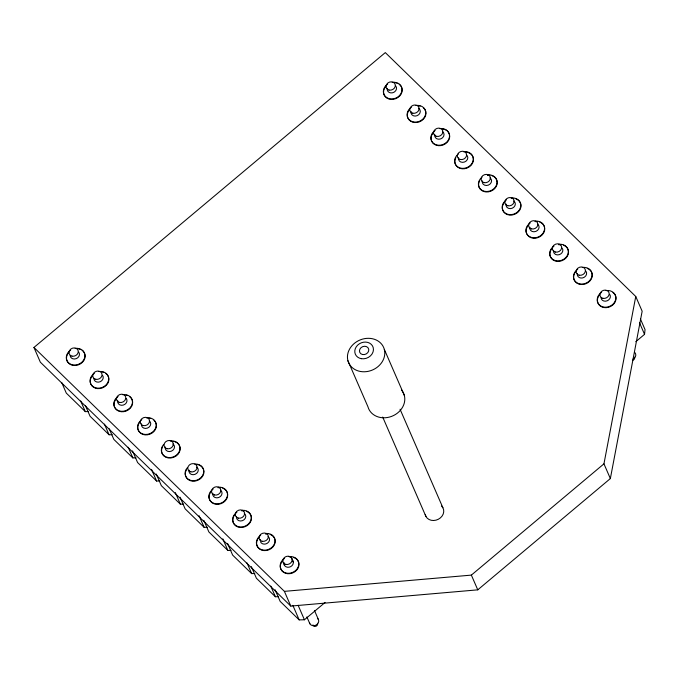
<?xml version="1.0" encoding="UTF-8"?>
<svg xmlns="http://www.w3.org/2000/svg" width="679" height="679" viewBox="0 0 679 679"><rect width="100%" height="100%" fill="white"/><g stroke="black" fill="none" stroke-linecap="round" stroke-linejoin="round"><path stroke-width="1.02" d="M635.799 341.69L644.541 334.348L645.05 329.621L640.416 318.96M610.353 478.576L603.954 463.842L635.756 296.494L385.307 52.597L33.95 347.461L40.35 362.187L290.799 606.084L477.77 589.839L610.353 478.576L642.156 311.228L635.756 296.494M275.105 589.745L280.155 601.373L299.167 619.885L304.43 619.783L325.097 602.434M33.95 347.461L284.399 591.358L471.362 575.113L603.954 463.842M61.67 382.455L66.304 393.116L85.316 411.627L88.465 411.559M85.435 405.592L90.069 416.252L109.073 434.764L112.23 434.704M109.192 428.738L113.826 439.389L132.838 457.901L135.995 457.841M132.532 450.907L137.591 462.535L156.594 481.046L159.752 480.978M156.297 474.044L161.347 485.672L180.359 504.183L183.517 504.124M180.054 497.189L185.112 508.809L204.124 527.328L207.273 527.26M203.819 520.326L208.877 531.954L227.881 550.465L231.038 550.406M227.584 543.463L232.634 555.091L251.646 573.602L254.803 573.543M251.34 566.609L256.399 578.236L275.402 596.748L278.56 596.68M639.491 322.72L644.541 334.348M384.314 349.362A19.105 16.254 -23.5 0 1 360.685 371.523A19.105 16.254 -23.5 0 1 353.36 344.253A19.105 16.254 -23.5 0 1 384.314 349.362L404.328 395.382M400.058 409.233L442.895 507.739M471.362 575.113L477.77 589.839M382.701 417.059L425.954 516.532M347.928 360.736L367.942 406.755A19.105 16.254 -23.5 0 0 393.608 415.514A19.105 16.254 -23.5 0 0 401.603 390.128M291.715 558.172L293.404 562.059M314.53 610.633L318.332 619.375M283.219 562.518L284.484 565.429M306.874 616.922L309.836 623.721M298.106 605.244L304.43 619.783M292.853 605.354L299.167 619.885M284.399 591.358L290.799 606.084M270.768 586.087L275.402 596.748M247.012 562.95L251.646 573.602M222.831 538.837L227.881 550.465M199.066 515.701L204.124 527.328M175.301 492.555L180.359 504.183M151.544 469.418L156.594 481.046M128.204 447.249L132.838 457.901M104.439 424.103L109.073 434.764M80.682 400.966L85.316 411.627M441.588 506.05A9.548 8.123 -23.5 0 1 438.354 519.257A9.548 8.123 -23.5 0 1 425.224 514.538M289.016 556.687A9.548 8.123 -23.5 0 1 298.387 566.456A9.548 8.123 -23.5 0 1 283.814 572.151A9.548 8.123 -23.5 0 1 284.408 558.486M292.59 560.43A4.778 4.066 -23.5 0 1 290.663 566.642A4.778 4.066 -23.5 0 1 284.221 564.835M284 563.791A4.778 4.066 -23.5 0 1 284.102 562.696M293.939 557.552A9.548 8.123 -23.5 0 1 297.971 568.323A9.548 8.123 -23.5 0 1 285.392 573.237A9.548 8.123 -23.5 0 1 281.361 562.475M281.768 561.805A9.548 8.123 -23.5 0 1 282.753 560.54M290.026 557.052A9.548 8.123 -23.5 0 1 291.647 557.069M266.066 533.456A9.548 8.123 -23.5 0 1 274.452 543.786A9.548 8.123 -23.5 0 1 259.845 548.887A9.548 8.123 -23.5 0 1 260.651 535.341M268.044 536.546A4.778 4.066 -23.5 0 1 267.433 543.183A4.778 4.066 -23.5 0 1 260.456 541.698M260.244 540.654A4.778 4.066 -23.5 0 1 260.337 539.559M270.174 534.415A9.548 8.123 -23.5 0 1 274.206 545.178A9.548 8.123 -23.5 0 1 261.636 550.1A9.548 8.123 -23.5 0 1 257.604 539.33M258.003 538.659A9.548 8.123 -23.5 0 1 258.988 537.403M265.455 534.008A9.548 8.123 -23.5 0 1 267.882 533.923M242.301 510.311A9.548 8.123 -23.5 0 1 250.687 520.649A9.548 8.123 -23.5 0 1 236.08 525.741A9.548 8.123 -23.5 0 1 236.886 512.204M244.279 513.409A4.778 4.066 -23.5 0 1 242.573 520.623A4.778 4.066 -23.5 0 1 236.581 516.422M246.418 511.279A9.548 8.123 -23.5 0 1 250.449 522.041A9.548 8.123 -23.5 0 1 237.871 526.955A9.548 8.123 -23.5 0 1 233.839 516.193M234.238 515.522A9.548 8.123 -23.5 0 1 235.231 514.266M241.69 510.863A9.548 8.123 -23.5 0 1 244.117 510.786M218.545 487.174A9.548 8.123 -23.5 0 1 226.93 497.512A9.548 8.123 -23.5 0 1 212.323 502.604A9.548 8.123 -23.5 0 1 213.13 489.067M220.522 490.263A4.778 4.066 -23.5 0 1 218.808 497.478A4.778 4.066 -23.5 0 1 212.816 493.277M222.653 488.133A9.548 8.123 -23.5 0 1 226.684 498.904A9.548 8.123 -23.5 0 1 214.114 503.818A9.548 8.123 -23.5 0 1 210.074 493.056M210.482 492.385A9.548 8.123 -23.5 0 1 211.466 491.121M217.925 487.726A9.548 8.123 -23.5 0 1 220.361 487.649M194.78 464.037A9.548 8.123 -23.5 0 1 203.42 473.653A9.548 8.123 -23.5 0 1 189.908 480.129A9.548 8.123 -23.5 0 1 187.506 467.525M196.757 467.127A4.778 4.066 -23.5 0 1 195.043 474.341A4.778 4.066 -23.5 0 1 189.059 470.14M198.896 464.996A9.548 8.123 -23.5 0 1 202.928 475.758A9.548 8.123 -23.5 0 1 190.349 480.681A9.548 8.123 -23.5 0 1 186.318 469.91M196.596 464.504A9.548 8.123 -23.5 0 1 198.158 464.767M170.208 440.985A9.548 8.123 -23.5 0 1 179.782 450.033A9.548 8.123 -23.5 0 1 166.389 457.077A9.548 8.123 -23.5 0 1 163.741 444.38M172.992 443.99A4.778 4.066 -23.5 0 1 171.286 451.204A4.778 4.066 -23.5 0 1 165.294 446.994M177.711 443.328A9.548 8.123 -23.5 0 1 177.957 454.353A9.548 8.123 -23.5 0 1 165.651 457.145A9.548 8.123 -23.5 0 1 162.553 446.774M172.839 441.367A9.548 8.123 -23.5 0 1 174.393 441.63M175.131 441.859A9.548 8.123 -23.5 0 1 177.134 442.878M146.443 417.84A9.548 8.123 -23.5 0 1 155.814 427.617A9.548 8.123 -23.5 0 1 141.249 433.312A9.548 8.123 -23.5 0 1 141.843 419.647M149.236 420.844A4.778 4.066 -23.5 0 1 147.521 428.059A4.778 4.066 -23.5 0 1 141.529 423.857M153.946 420.191A9.548 8.123 -23.5 0 1 153.827 431.606A9.548 8.123 -23.5 0 1 141.028 433.516A9.548 8.123 -23.5 0 1 139.662 422.313M149.074 418.23A9.548 8.123 -23.5 0 1 150.628 418.493M122.678 394.703A9.548 8.123 -23.5 0 1 132.057 404.472A9.548 8.123 -23.5 0 1 117.484 410.167A9.548 8.123 -23.5 0 1 118.078 396.502M126.26 398.454A4.778 4.066 -23.5 0 1 123.171 405.117A4.778 4.066 -23.5 0 1 117.773 400.72M129.613 396.604A9.548 8.123 -23.5 0 1 130.249 408.274A9.548 8.123 -23.5 0 1 117.06 410.235A9.548 8.123 -23.5 0 1 116.423 398.565M126.099 395.186A9.548 8.123 -23.5 0 1 127.61 395.577M98.922 371.566A9.548 8.123 -23.5 0 1 108.292 381.335A9.548 8.123 -23.5 0 1 93.727 387.03A9.548 8.123 -23.5 0 1 94.322 373.365M102.495 375.309A4.778 4.066 -23.5 0 1 100 381.785A4.778 4.066 -23.5 0 1 93.906 378.67M105.848 373.458A9.548 8.123 -23.5 0 1 106.493 385.129A9.548 8.123 -23.5 0 1 93.295 387.098A9.548 8.123 -23.5 0 1 92.658 375.419M102.334 372.05A9.548 8.123 -23.5 0 1 103.845 372.432M75.157 348.42A9.548 8.123 -23.5 0 1 84.535 358.198A9.548 8.123 -23.5 0 1 69.962 363.893A9.548 8.123 -23.5 0 1 70.557 350.22M78.739 352.172A4.778 4.066 -23.5 0 1 76.235 358.639A4.778 4.066 -23.5 0 1 70.149 355.533M84.077 352.393A9.548 8.123 -23.5 0 1 75.861 365.446A9.548 8.123 -23.5 0 1 67.51 354.209M67.908 353.538A9.548 8.123 -23.5 0 1 68.893 352.282M78.577 348.904A9.548 8.123 -23.5 0 1 80.08 349.295M82.091 350.322A9.548 8.123 -23.5 0 1 83.661 351.807M392.216 82.346A9.548 8.123 -23.5 0 1 401.595 92.115A9.548 8.123 -23.5 0 1 387.022 97.81A9.548 8.123 -23.5 0 1 387.616 84.145M395.798 86.089A4.778 4.066 -23.5 0 1 392.7 92.76A4.778 4.066 -23.5 0 1 387.31 88.363M399.15 84.238A9.548 8.123 -23.5 0 1 399.787 95.909A9.548 8.123 -23.5 0 1 386.597 97.878A9.548 8.123 -23.5 0 1 385.952 86.208M395.636 82.83A9.548 8.123 -23.5 0 1 397.139 83.22M415.981 105.483A9.548 8.123 -23.5 0 1 425.351 115.26A9.548 8.123 -23.5 0 1 410.787 120.955A9.548 8.123 -23.5 0 1 411.372 107.282M418.773 108.487A4.778 4.066 -23.5 0 1 417.059 115.702A4.778 4.066 -23.5 0 1 411.067 111.5M423.484 107.825A9.548 8.123 -23.5 0 1 423.365 119.249A9.548 8.123 -23.5 0 1 410.557 121.151A9.548 8.123 -23.5 0 1 409.199 109.956M418.612 105.865A9.548 8.123 -23.5 0 1 420.165 106.136M439.737 128.628A9.548 8.123 -23.5 0 1 449.116 138.397A9.548 8.123 -23.5 0 1 434.543 144.092A9.548 8.123 -23.5 0 1 435.137 130.427M442.53 131.633A4.778 4.066 -23.5 0 1 440.815 138.847A4.778 4.066 -23.5 0 1 434.832 134.637M447.249 130.971A9.548 8.123 -23.5 0 1 447.121 142.386A9.548 8.123 -23.5 0 1 434.322 144.296A9.548 8.123 -23.5 0 1 432.956 133.092M442.369 129.01A9.548 8.123 -23.5 0 1 443.93 129.273M444.669 129.494A9.548 8.123 -23.5 0 1 446.672 130.521M463.502 151.765A9.548 8.123 -23.5 0 1 472.949 161.296A9.548 8.123 -23.5 0 1 458.749 167.467A9.548 8.123 -23.5 0 1 458.232 154.057M466.295 154.77A4.778 4.066 -23.5 0 1 464.58 161.984A4.778 4.066 -23.5 0 1 458.588 157.783M468.425 152.639A9.548 8.123 -23.5 0 1 472.457 163.401A9.548 8.123 -23.5 0 1 459.887 168.316A9.548 8.123 -23.5 0 1 455.847 157.553M466.134 152.147A9.548 8.123 -23.5 0 1 467.687 152.41M488.074 174.817A9.548 8.123 -23.5 0 1 496.553 184.917A9.548 8.123 -23.5 0 1 482.285 190.493A9.548 8.123 -23.5 0 1 481.997 177.194M490.051 177.906A4.778 4.066 -23.5 0 1 488.345 185.121A4.778 4.066 -23.5 0 1 482.353 180.92M492.19 175.776A9.548 8.123 -23.5 0 1 496.222 186.547A9.548 8.123 -23.5 0 1 483.643 191.461A9.548 8.123 -23.5 0 1 479.612 180.69M487.463 175.369A9.548 8.123 -23.5 0 1 489.89 175.284M511.839 197.954A9.548 8.123 -23.5 0 1 520.224 208.292A9.548 8.123 -23.5 0 1 505.617 213.384A9.548 8.123 -23.5 0 1 506.424 199.847M513.816 201.052A4.778 4.066 -23.5 0 1 512.102 208.266A4.778 4.066 -23.5 0 1 506.118 204.056M515.947 198.913A9.548 8.123 -23.5 0 1 519.987 209.684A9.548 8.123 -23.5 0 1 507.408 214.598A9.548 8.123 -23.5 0 1 503.377 203.836M503.776 203.165A9.548 8.123 -23.5 0 1 504.76 201.901M511.228 198.506A9.548 8.123 -23.5 0 1 513.655 198.429M535.604 221.099A9.548 8.123 -23.5 0 1 543.981 231.429A9.548 8.123 -23.5 0 1 529.374 236.53A9.548 8.123 -23.5 0 1 530.18 222.984M537.581 224.189A4.778 4.066 -23.5 0 1 535.867 231.403A4.778 4.066 -23.5 0 1 529.875 227.202M539.712 222.058A9.548 8.123 -23.5 0 1 543.743 232.821A9.548 8.123 -23.5 0 1 531.165 237.743A9.548 8.123 -23.5 0 1 527.133 226.973M527.541 226.302A9.548 8.123 -23.5 0 1 528.525 225.046M534.984 221.643A9.548 8.123 -23.5 0 1 537.42 221.566M558.545 244.33A9.548 8.123 -23.5 0 1 567.924 254.099A9.548 8.123 -23.5 0 1 553.351 259.794A9.548 8.123 -23.5 0 1 553.945 246.129M562.127 248.073A4.778 4.066 -23.5 0 1 559.038 254.735A4.778 4.066 -23.5 0 1 553.64 250.339M563.477 245.195A9.548 8.123 -23.5 0 1 567.508 255.966A9.548 8.123 -23.5 0 1 554.93 260.88A9.548 8.123 -23.5 0 1 550.898 250.118M551.297 249.448A9.548 8.123 -23.5 0 1 552.282 248.183M558.749 244.788A9.548 8.123 -23.5 0 1 561.177 244.712M582.31 267.467A9.548 8.123 -23.5 0 1 591.681 277.236A9.548 8.123 -23.5 0 1 577.116 282.931A9.548 8.123 -23.5 0 1 577.71 269.266M585.892 271.21A4.778 4.066 -23.5 0 1 582.794 277.881A4.778 4.066 -23.5 0 1 577.396 273.476M587.233 268.341A9.548 8.123 -23.5 0 1 591.265 279.103A9.548 8.123 -23.5 0 1 578.695 284.017A9.548 8.123 -23.5 0 1 574.655 273.255M575.062 272.585A9.548 8.123 -23.5 0 1 576.047 271.328M606.075 290.604A9.548 8.123 -23.5 0 1 615.446 300.373A9.548 8.123 -23.5 0 1 600.873 306.076A9.548 8.123 -23.5 0 1 601.467 292.403M609.649 294.355A4.778 4.066 -23.5 0 1 607.153 300.822A4.778 4.066 -23.5 0 1 601.059 297.708M613.001 292.505A9.548 8.123 -23.5 0 1 614.164 303.564A9.548 8.123 -23.5 0 1 601.747 306.874A9.548 8.123 -23.5 0 1 598.42 296.392M598.827 295.721A9.548 8.123 -23.5 0 1 599.812 294.465M634.466 357.146A2.385 2.029 -23.5 0 1 632.726 360.235M634.746 352.443A4.778 4.066 -23.5 0 1 633.074 359.047M317.407 623.22A2.385 2.029 -23.5 0 1 315.964 626.225A2.385 2.029 -23.5 0 1 312.977 624.892M317.687 618.527A4.778 4.066 -23.5 0 1 316.015 625.121A4.778 4.066 -23.5 0 1 309.48 622.719M361.406 358.682A9.548 8.123 -23.5 0 0 373.212 347.606A9.548 8.123 -23.5 0 0 357.74 345.051A9.548 8.123 -23.5 0 0 361.406 358.682M362.518 354.514A4.778 4.066 -23.5 0 0 368.722 349.244A4.778 4.066 -23.5 0 0 361.126 347.572A4.778 4.066 -23.5 0 0 362.518 354.514M555.371 252.053A4.778 4.066 -23.5 0 0 561.609 246.817A4.778 4.066 -23.5 0 0 554.03 245.094A4.778 4.066 -23.5 0 0 555.371 252.053M484.085 182.626A4.778 4.066 -23.5 0 0 490.323 177.389A4.778 4.066 -23.5 0 0 482.752 175.674A4.778 4.066 -23.5 0 0 484.085 182.626M460.32 159.489A4.778 4.066 -23.5 0 0 466.566 154.252A4.778 4.066 -23.5 0 0 458.987 152.529A4.778 4.066 -23.5 0 0 460.32 159.489M602.893 298.327A4.778 4.066 -23.5 0 0 609.131 293.09A4.778 4.066 -23.5 0 0 601.56 291.376A4.778 4.066 -23.5 0 0 602.893 298.327M436.563 136.352A4.778 4.066 -23.5 0 0 442.801 131.115A4.778 4.066 -23.5 0 0 435.222 129.392A4.778 4.066 -23.5 0 0 436.563 136.352M412.798 113.206A4.778 4.066 -23.5 0 0 419.036 107.969A4.778 4.066 -23.5 0 0 411.466 106.255A4.778 4.066 -23.5 0 0 412.798 113.206M531.606 228.908A4.778 4.066 -23.5 0 0 537.844 223.671A4.778 4.066 -23.5 0 0 530.274 221.957A4.778 4.066 -23.5 0 0 531.606 228.908M389.042 90.069A4.778 4.066 -23.5 0 0 395.28 84.833A4.778 4.066 -23.5 0 0 387.701 83.11A4.778 4.066 -23.5 0 0 389.042 90.069M579.128 275.19A4.778 4.066 -23.5 0 0 585.374 269.953A4.778 4.066 -23.5 0 0 577.795 268.23A4.778 4.066 -23.5 0 0 579.128 275.19M507.85 205.771A4.778 4.066 -23.5 0 0 514.088 200.534A4.778 4.066 -23.5 0 0 506.509 198.811A4.778 4.066 -23.5 0 0 507.85 205.771M238.312 518.128A4.778 4.066 -23.5 0 0 244.55 512.891A4.778 4.066 -23.5 0 0 236.979 511.168A4.778 4.066 -23.5 0 0 238.312 518.128M167.026 448.709A4.778 4.066 -23.5 0 0 173.264 443.472A4.778 4.066 -23.5 0 0 165.693 441.749A4.778 4.066 -23.5 0 0 167.026 448.709M143.261 425.572A4.778 4.066 -23.5 0 0 149.507 420.335A4.778 4.066 -23.5 0 0 141.928 418.612A4.778 4.066 -23.5 0 0 143.261 425.572M285.834 564.41A4.778 4.066 -23.5 0 0 292.072 559.173A4.778 4.066 -23.5 0 0 284.501 557.451A4.778 4.066 -23.5 0 0 285.834 564.41M119.504 402.426A4.778 4.066 -23.5 0 0 125.742 397.19A4.778 4.066 -23.5 0 0 118.171 395.475A4.778 4.066 -23.5 0 0 119.504 402.426M95.739 379.289A4.778 4.066 -23.5 0 0 101.986 374.053A4.778 4.066 -23.5 0 0 94.406 372.33A4.778 4.066 -23.5 0 0 95.739 379.289M214.547 494.991A4.778 4.066 -23.5 0 0 220.794 489.754A4.778 4.066 -23.5 0 0 213.214 488.031A4.778 4.066 -23.5 0 0 214.547 494.991M71.982 356.144A4.778 4.066 -23.5 0 0 78.221 350.907A4.778 4.066 -23.5 0 0 70.641 349.193A4.778 4.066 -23.5 0 0 71.982 356.144M262.069 541.265A4.778 4.066 -23.5 0 0 268.315 536.028A4.778 4.066 -23.5 0 0 260.736 534.314A4.778 4.066 -23.5 0 0 262.069 541.265M190.791 471.846A4.778 4.066 -23.5 0 0 197.029 466.609A4.778 4.066 -23.5 0 0 189.449 464.894A4.778 4.066 -23.5 0 0 190.791 471.846"/></g></svg>
